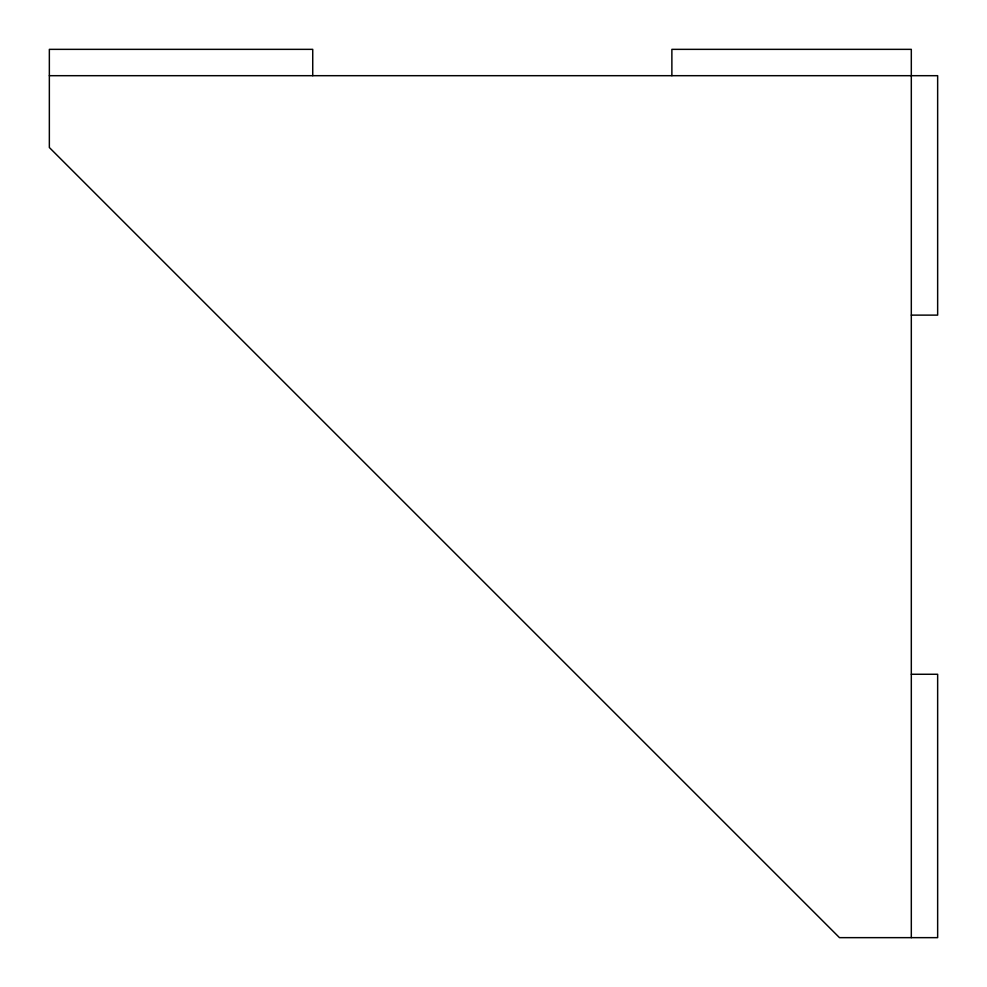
<?xml version="1.0" encoding="UTF-8"?>
<svg xmlns="http://www.w3.org/2000/svg" width="987" height="987" viewBox="0 0 987 987"><rect width="100%" height="100%" fill="white"/><g stroke="black" fill="none" stroke-linecap="round" stroke-linejoin="round"><path stroke-width="1.48" d="M49.35 75.691L937.65 75.691L937.65 315.124L911.309 315.124M911.309 674.269L937.65 674.269L937.65 937.65L839.481 937.65L49.35 147.519L49.35 49.35L312.731 49.35L312.731 75.691M911.309 937.65L911.309 49.35L671.876 49.35L671.876 75.691"/></g></svg>
